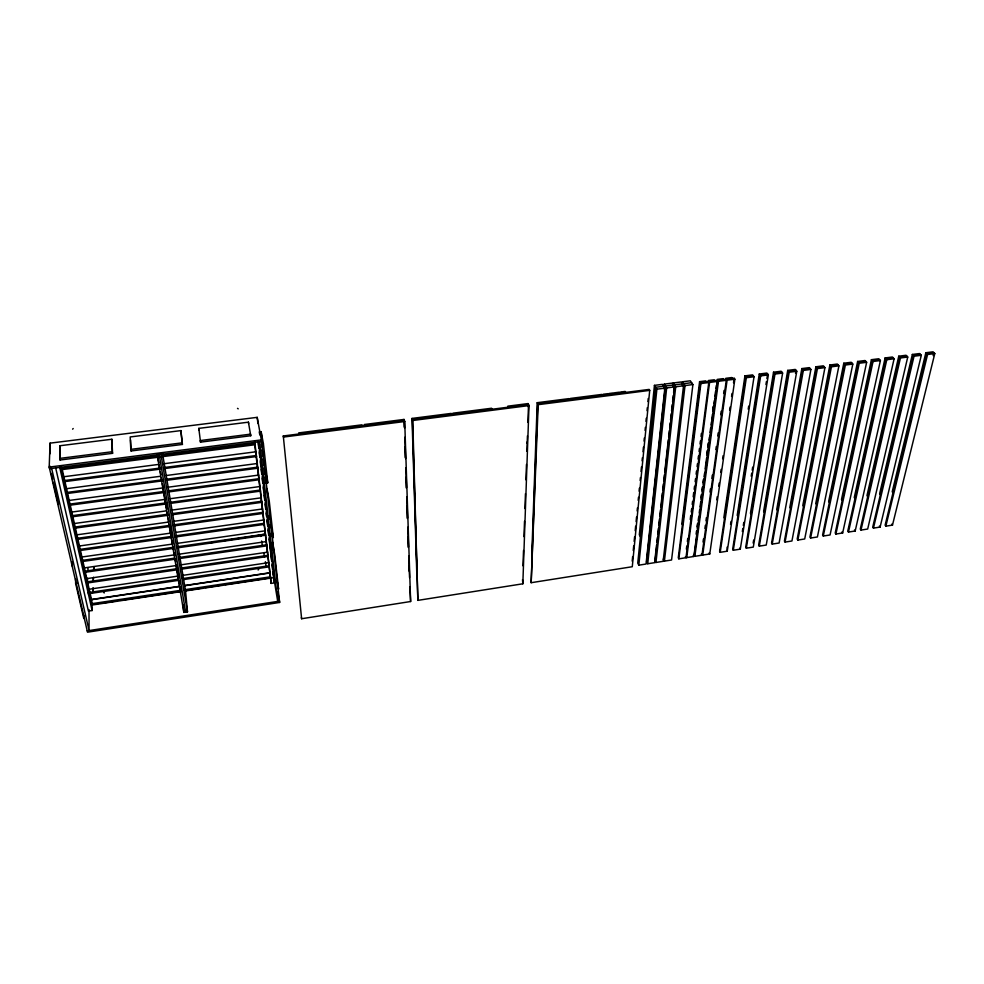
<?xml version="1.0" encoding="UTF-8"?>
<svg xmlns="http://www.w3.org/2000/svg" width="984" height="984" viewBox="0 0 984 984"><rect width="100%" height="100%" fill="white"/><g stroke="black" fill="none" stroke-linecap="round" stroke-linejoin="round"><path stroke-width="1.48" d="M83.775 615.406L83.775 618.407L75.62 583.352L75.657 578.899M72.164 566.095L72.213 561.667M59.716 458.409L60.036 445.727L111.868 439.245L112.557 453.329L60.086 460.008L59.716 458.409L112.237 451.73L111.868 439.245M60.086 460.008L60.036 445.727M527.928 406.564L528.027 403.588L507.805 406.171L508.273 407.179M522.516 579.65L522.836 583.795L417.868 600.375L412.382 419.455L528.519 404.584L527.904 422.443M522.984 565.825L523.513 550.474M523.992 536.649L524.509 521.299M524.952 508.593L525.456 493.648M525.936 479.835L526.465 464.473M526.907 451.361L527.449 435.838M522.836 583.795L528.998 405.58L528.027 403.588M49.2 467.092L261.437 439.885L279.628 602.454L87.515 632.183L49.2 467.092L50.061 443.144L257.205 417.351L261.609 441.459L49.569 468.704L49.68 465.703M50.098 453.722L50.061 443.144M92.988 588.014L92.816 592.54L93.099 588.051M93.369 577.448L93.259 580.474L93.492 577.411M93.652 569.908L93.763 566.882M93.775 569.822L93.886 566.784M569.465 399.615L568.937 398.631L537.215 402.69L531.778 554.816M531.163 582.7L537.707 403.686L649.12 389.418L649.723 390.377L632.281 566.722L531.163 582.7L538.199 404.67L537.215 402.69M87.428 581.384L87.564 578.346M87.896 570.732L88.031 567.682M258.694 569.416L258.128 569.982M632.195 561.126L632.65 556.563M633.241 550.486L633.696 545.936M634.139 541.372L634.594 536.809M635.197 530.733L635.639 526.182M636.094 521.618L636.537 517.055M637.14 510.979L637.435 507.941M638.186 500.339L638.481 497.301M639.083 491.225L639.379 488.187M640.129 480.586L640.436 477.548M641.027 471.471L641.482 466.908M642.072 460.832L642.38 457.794M642.982 451.717L643.425 447.154M644.028 441.078L644.323 438.04M645.074 430.438L645.369 427.4M645.971 421.324L646.267 418.286M647.017 410.685L647.324 407.647M647.915 401.57L648.222 398.532M663.597 386.257L655.664 387.278L637.743 563.094L638.813 565.173L646.045 564.029L664.84 388.163L662.355 384.363L654.434 385.371L639.329 534.767L640.424 536.821M638.813 565.173L656.881 389.184L654.434 385.371M663.708 388.692L664.2 384.129L672.084 383.12L674.606 386.921L654.913 562.627L647.718 563.758L646.623 561.692L665.43 386.023L673.339 385.015M647.718 563.758L666.672 387.93L664.2 384.129M672.871 386.023L673.216 382.973L681.076 381.976L683.634 385.765L675.725 386.773L673.216 382.973M656.549 545.136L654.84 560.4L655.947 562.467L663.13 561.323L683.757 383.686L691.617 382.678M656.894 542.086L657.398 537.51M657.742 534.447L658.419 528.346M658.763 525.296L659.477 518.986M659.784 516.133L660.498 509.847M660.817 506.981L662.367 493.082M662.687 490.192L663.388 483.931M663.72 481.028L664.409 474.792M664.741 471.877L668.333 439.737M668.665 436.761L669.354 430.586M669.686 427.609L670.202 422.972M670.547 419.971L671.236 413.821M671.568 410.82L672.256 404.682M672.589 401.656L673.277 395.543M673.609 392.505L674.471 384.867L682.355 383.858M655.947 562.467L675.725 386.773M682.133 384.842L682.478 381.792L690.325 380.796L692.908 384.572L671.568 559.994L664.409 561.126L663.29 559.072M664.409 561.126L685.036 385.58L682.478 381.792M706.389 381.817L705.737 380.869L699.587 381.657L681.826 523.746L682.416 524.755M686.143 556.575L686.734 557.596L693.831 556.477L717.373 381.435L716.709 380.488L708.911 381.497L685.971 557.719L678.837 558.851L700.903 383.551L699.587 381.657M686.377 549.084L686.77 546.046M687.361 541.471L687.755 538.433M690.239 519.503L690.706 515.591M691.223 511.951L691.617 508.937M692.195 504.398L692.588 501.385M693.179 496.846L693.671 492.75M694.15 489.294L694.544 486.281M695.135 481.742L695.528 478.728M696.106 474.202L696.5 471.176M697.09 466.65L697.484 463.624M698.074 459.097L698.456 456.072M699.046 451.545L699.439 448.519M700.03 443.993L700.411 440.967M701.002 436.441L701.395 433.415M686.734 557.596L709.575 382.432L708.246 380.55L714.372 379.775L715.036 380.71M696.106 534.164L696.512 531.114M697.127 526.551L697.533 523.513M701.002 497.646L701.408 494.608M702.023 490.032L702.428 486.994M703.043 482.431L703.449 479.392M706.918 453.526L707.324 450.475M707.939 445.912L708.345 442.874M712.834 409.406L713.24 406.355M697.189 528.076L697.804 523.525M698.209 520.487L698.615 517.461M699.23 512.91L699.636 509.872M700.042 506.834L700.657 502.283M701.063 499.257L701.678 494.706M702.084 491.668L702.687 487.117M703.093 484.079L703.708 479.528M704.114 476.502L704.519 473.464M705.134 468.913L706.561 458.298M706.967 455.26L707.582 450.709M707.988 447.671L708.591 443.12M709.009 440.094L709.415 437.056M710.018 432.505L710.632 427.954M711.038 424.928L711.444 421.89M711.85 418.852L712.465 414.301M712.871 411.275L713.486 406.724M713.892 403.686L714.298 400.648M714.913 396.097L715.516 391.546M715.921 388.52L716.327 385.482M702.096 554.066L702.699 555.074L709.759 553.967L734.864 379.197L734.175 378.262L726.426 379.246L701.936 555.197L694.852 556.317L718.492 381.288L717.151 379.418L723.252 378.631L723.929 379.566M703.031 542.024L703.449 538.986M704.925 528.371L705.356 525.345M705.983 520.794L706.401 517.695M709.981 492L710.411 488.814M711.875 478.359L712.305 475.137M715.86 449.553L716.291 446.527M717.754 435.912L718.172 432.886M720.694 414.694L721.161 411.275M723.646 393.477L724.064 390.439M702.699 555.074L727.102 380.181L725.749 378.311L731.838 377.536L732.514 378.471M716.77 499.786L717.213 496.748M718.738 486.108L719.169 483.07M720.694 472.443L721.124 469.405M722.65 458.765L723.08 455.727M729.611 410.156L730.042 407.118M731.567 396.49L731.998 393.452M733.523 382.813L734.175 378.262M753.326 375.802L745.626 376.786L719.599 551.298L720.202 552.319L727.225 551.2L754.039 376.737L752.625 374.879L744.937 375.863L723.892 517.35L724.507 518.359M720.202 552.319L746.327 377.721L744.937 375.863M727.078 547.166L727.225 551.2M730.559 524.423L731.026 521.385M748.221 409.172L748.689 406.134M766.905 378.52L767.643 373.969L759.98 374.953L732.674 549.244L733.289 550.253L740.288 549.146L768.356 374.904L766.917 373.047L759.267 374.031L737.201 515.333L737.828 516.329M733.289 550.253L760.681 375.876L759.267 374.031M742.342 531.483L742.822 528.445M743.314 525.419L743.793 522.393M751.222 476.17L751.702 473.169M752.194 470.155L752.674 467.154M765.933 384.572L766.425 381.546M781.874 372.149L774.248 373.133L745.7 547.19L746.327 548.186L753.289 547.092L782.612 373.071L781.148 371.239L773.522 372.21L750.448 513.316L751.087 514.312M746.327 548.186L774.974 374.055L773.522 372.21M753.154 543.07L753.67 540.044M795.515 373.354L796.044 370.341L788.455 371.312L758.652 545.148L759.304 546.145L766.229 545.05L796.782 371.251L795.293 369.418L787.717 370.39L763.633 511.323L764.285 512.307M759.304 546.145L789.193 372.223L787.717 370.39M810.139 368.533L802.587 369.504L771.554 543.106L772.206 544.103L779.107 543.008L810.902 369.443L809.377 367.622L801.837 368.582L776.757 509.318L777.421 510.302M772.206 544.103L803.338 370.414L801.837 368.582M824.161 366.737L816.659 367.696L784.408 541.077L785.072 542.073L791.936 540.991L824.936 367.647L823.399 365.827L815.896 366.786L789.82 507.338L790.496 508.31M785.072 542.073L817.421 368.606L815.896 366.786M838.122 364.953L830.656 365.913L797.188 539.06L797.864 540.056L804.703 538.974L838.909 365.851L837.347 364.043L829.881 365.002L802.821 505.358L803.51 506.329M797.864 540.056L831.431 366.811L829.881 365.002M852.009 363.17L844.579 364.129L809.918 537.055L810.607 538.039L817.409 536.969L852.808 364.068L851.221 362.272L843.792 363.219L815.773 503.39L816.474 504.362M810.607 538.039L845.367 365.027L843.792 363.219M865.834 361.399L858.429 362.346L822.587 535.062L823.288 536.034L830.066 534.964L866.646 362.296L865.022 360.513L857.63 361.46L828.651 501.434L829.364 502.406M823.288 536.034L859.229 363.244L857.63 361.46M879.585 359.64L872.218 360.587L835.207 533.07L835.908 534.041L842.661 532.971L880.409 360.538L878.774 358.754L871.406 359.689L841.48 499.491L842.206 500.45M835.908 534.041L873.042 361.485L871.406 359.689M893.275 357.893L885.944 358.828L847.765 531.089L848.479 532.061L855.194 530.991L894.099 358.779L892.439 357.007L885.12 357.942L854.26 497.547L854.985 498.507M848.479 532.061L886.769 359.713L885.12 357.942M906.891 356.147L899.597 357.081L860.274 529.109L861 530.081L867.679 529.023L907.74 357.032L906.055 355.261L898.761 356.196L866.966 495.616L867.716 496.563M861 530.081L900.434 357.967L898.761 356.196M920.446 354.412L913.189 355.347L872.722 527.153L873.46 528.113L880.114 527.067L921.307 355.286L919.597 353.539L912.34 354.461L879.622 493.697L880.385 494.644M873.46 528.113L914.038 356.22L912.34 354.461M933.201 355.667L933.927 352.69L926.707 353.613L885.12 525.198L885.858 526.157L892.488 525.112L934.8 353.563L933.066 351.817L925.846 352.739L892.217 491.779L892.992 492.726M885.858 526.157L927.568 354.486L925.846 352.739M73.197 428.52L72.619 429.172M301.387 617.595L301.621 618.739L410.623 601.519L404.719 421.509L404.006 419.442L364.215 424.534L364.535 425.58M264.757 534.263L260.625 534.902L260.822 536.292M210.588 542.762L213.614 542.307M224.204 540.671L227.23 540.204M230.256 539.736L233.282 539.269M236.308 538.814L240.846 538.113M243.872 537.645L246.886 537.178M249.911 536.711L260.502 535.087L260.698 536.477M157.12 454.325L183.836 612.405L187.489 611.851L185.546 590.941L162.557 453.747M87.207 630.867L279.481 601.138M94.722 604.237L97.76 603.782M100.786 603.327L117.477 600.818M120.503 600.351L181.179 591.224M185.73 590.535L202.421 588.026M205.459 587.559L222.138 585.049M225.176 584.594L241.855 582.085M244.893 581.63L261.584 579.109M264.61 578.654L267.648 578.198M91.746 605.074L181.253 591.593M185.804 590.904L273.724 577.657L273.023 571.556M60.824 466.465L92.065 605.025L92.115 610.523L88.412 611.076L55.633 467.707M254.487 442.308L271.141 583.401L274.634 582.86L258.632 442.025M91.414 599.477L179.15 586.329M185.201 585.431L269.899 572.737M91.229 599.748L179.1 586.587M185.152 585.677L269.997 572.971M91.45 603.745L181.019 590.277M184.057 589.822L270.6 576.796M88.855 589.281L178.079 576.071M182.606 575.394L268.804 562.627M88.302 592.602L177.932 579.281M182.495 578.604L269.087 565.738M88.302 593.77L178.805 580.302M183.319 579.625L269.296 566.833M86.457 578.678L177.034 565.419M180.047 564.976L267.611 552.159M75.62 583.352L77.551 583.069M87.428 581.827L176.911 568.691M181.462 568.014L267.894 555.32M87.441 582.983L177.009 569.81M181.56 569.146L268.091 556.415M84.034 567.94L175.201 554.742M178.252 554.312L266.381 541.557M85.018 571.15L174.34 558.186M178.879 557.522L266.689 544.779M85.018 572.307L175.952 559.084M178.977 558.641L266.885 545.862M81.561 557.055L172.606 544.054M177.157 543.402L265.151 530.819M82.57 560.339L173.258 547.325M177.797 546.673L265.471 534.103M82.57 561.483L173.356 548.445M177.895 547.793L265.655 535.185M79.077 546.034L169.974 533.205M176.038 532.356L263.909 519.958M78.572 549.589L171.4 536.44M175.964 535.788L264.216 523.291M80.085 550.523L172.249 537.448M175.275 537.018L264.425 524.374M76.543 534.878L168.842 522.012M173.381 521.385L262.642 508.949M77.588 538.273L170.269 525.308M173.319 524.89L262.962 512.344M77.576 539.417L170.367 526.415M173.405 525.997L263.159 513.427M73.984 523.562L166.161 510.893M172.212 510.056L261.375 497.793M75.042 527.03L167.612 514.251M172.163 513.623L261.695 501.262M75.03 528.162L167.698 515.358M172.249 514.73L261.879 502.332M259.801 434.891L259.235 431.878L261.129 431.644L263.404 443.661L267.759 482.812L265.877 483.07L265.2 477.043M71.401 512.111L164.205 499.515M170.293 498.691L260.059 486.514M72.459 515.641L166.431 502.836M169.469 502.418L260.403 490.032M72.447 516.772L166.517 503.931M171.068 503.316L260.6 491.102M68.769 500.499L163 487.892M167.563 487.277L258.755 475.075M69.852 504.091L163.725 491.483M168.264 490.868L259.099 478.667M69.839 505.222L163.799 492.578M168.35 491.963L259.296 479.725M66.1 488.728L160.244 476.305M166.321 475.506L257.427 463.489M67.207 492.394L162.495 479.774M165.521 479.368L257.783 467.142M67.183 493.513L162.581 480.856M167.12 480.253L257.968 468.199M64.526 480.536L160.478 468.015M163.528 467.609L256.43 455.481M64.501 481.656L159.814 469.196M164.353 468.593L256.639 456.527M61.807 468.519L157.686 456.195M162.249 455.604L255.077 443.661M61.783 469.626L161.364 456.834L161.118 453.808M162.335 456.674L255.262 444.707M263.404 443.661L261.486 443.907L261.818 446.921M63.406 476.797L158.99 464.374M163.541 463.784L256.086 451.754M130.786 449.381L182.163 442.849L182.409 444.436L131.081 450.967L130.786 449.381L130.183 436.957L180.896 430.611L182.409 444.436M200.527 442.136L250.736 435.74L250.551 434.153L200.293 440.549L200.527 442.136L198.805 428.372L248.435 422.173L250.736 435.74M416.909 577.436L412.025 418.421L451.189 413.415L451.594 414.436M301.621 618.739L283.294 435.974L404.363 420.476L404.608 428.101M404.719 421.509L283.515 437.056L283.294 435.974M412.025 418.421L412.751 420.488L528.998 405.58M656.881 389.184L664.84 388.163M666.672 387.93L674.606 386.921M685.036 385.58L692.908 384.572M700.903 383.551L708.726 382.542L708.074 381.595L700.251 382.604L678.271 557.817L678.837 558.851M709.575 382.432L717.373 381.435M718.492 381.288L726.278 380.291L725.589 379.357L717.816 380.353L694.261 555.296L694.852 556.317M727.102 380.181L734.864 379.197M746.327 377.721L754.039 376.737M760.681 375.876L768.356 374.904M774.974 374.055L782.612 373.071M789.193 372.223L796.782 371.251M803.338 370.414L810.902 369.443M817.421 368.606L824.936 367.647M831.431 366.811L838.909 365.851M845.367 365.027L852.808 364.068M859.229 363.244L866.646 362.296M873.042 361.485L880.409 360.538M886.769 359.713L894.099 358.779M900.434 357.967L907.74 357.032M914.038 356.22L921.307 355.286M927.568 354.486L934.8 353.563M538.199 404.67L649.723 390.377M104.378 592.897L103.627 592.516M237.501 408.36L238.226 408.84M891.738 524.152L892.488 525.112M879.376 526.108L880.114 527.067M854.481 530.032L855.194 530.991M841.947 532L842.661 532.971M739.661 548.137L740.288 549.146M625.738 392.407L625.148 391.447L620.56 392.026L621.138 392.997M619.945 393.145L619.366 392.186L614.766 392.776L615.332 393.735M696.783 531.102L697.385 532.123M709.156 552.947L709.759 553.967M614.139 393.895L613.561 392.923L608.961 393.514L609.527 394.486M701.346 554.177L701.936 555.197M608.321 394.633L607.755 393.674L603.13 394.264L603.696 395.236M602.343 395.408L601.778 394.436L570.4 398.446L570.929 399.43M693.253 555.456L693.831 556.477M685.393 556.698L685.971 557.719M526.711 442.259L527.19 443.28M492 409.258L491.545 408.249L452.911 413.194L453.317 414.215M409.332 571.372L408.852 565.702M362.333 425.863L362.026 424.817L321.682 429.971L321.952 431.029M410.623 601.519L409.836 586.685M320.612 431.201L320.341 430.143L298.693 432.911L298.927 433.981M51.648 468.433L89.089 630.572L88.99 609.6M51.217 473.415L52.595 479.319M53.271 482.271L58.413 504.435M59.68 467.191L92.115 610.523M61.783 467.462L91.746 600.584L91.77 603.696M112.237 451.73L112.557 453.329M266.233 474.645L266.738 477.375M267.254 480.094L267.759 482.812M272.076 530.683L273.343 537.645L269.247 500.893L266.984 488.544L267.832 496.17M277.082 580.695L277.586 583.537M278.091 586.378L278.595 589.207L274.745 554.644L272.47 542.024L272.802 545.025M277.894 592.11L279.628 602.454M261.609 541.028L262.396 545.505M263.786 552.787L264.512 557.19M265.373 561.729L266.098 566.415M273.946 578.961L274.634 582.86M166.357 505.555L166.874 508.58M170.22 528.26L170.736 531.298M171.253 534.324L171.769 537.35M172.286 540.376L172.803 543.402M177.181 569.146L177.698 572.171M157.255 453.747L158.793 462.751M159.31 465.752L159.814 468.753M160.331 471.754L160.847 474.755M161.351 477.757L161.868 480.758M162.372 483.771L165.706 503.279M166.222 506.28L166.727 509.281M167.243 512.283L167.747 515.284M168.264 518.297L168.781 521.299M169.285 524.3L171.597 537.805M172.102 540.806L172.618 543.808M173.123 546.809L173.639 549.81M174.156 552.823L174.66 555.825M175.177 558.826L175.681 561.827M176.197 564.828L178.498 578.334M179.014 581.335L179.531 584.336M180.035 587.337L180.552 590.351L180.281 587.313M161.364 456.834L187.489 611.851M185.656 612.134L159.125 454.067M198.805 428.372L199.026 429.947M248.435 422.173L248.62 423.735M254.659 440.992L271.141 583.401M269.038 515.862L269.37 518.802M270.034 524.681L270.366 527.621M271.03 533.5L271.363 536.44M257.205 417.351L257.894 423.477M259.665 441.705L277.722 601.409L272.974 572.75M258.263 441.816L258.952 447.929M259.309 450.979L259.997 457.08M260.342 460.131L261.916 473.87M262.261 476.92L262.949 483.033M263.294 486.084L264.868 499.823M265.213 502.873L265.901 508.974M266.246 512.024L266.775 516.612M267.119 519.663L267.82 525.764M268.165 528.814L268.853 534.927M269.198 537.977L271.805 560.868M272.162 563.918L272.679 568.506M258.263 443.489L258.78 448.052M259.296 452.603L259.813 457.166M260.342 461.73L260.858 466.293M261.203 469.343L261.719 473.907M262.236 478.458L262.765 483.021M263.281 487.584L263.798 492.148M264.142 495.198L264.671 499.749M265.188 504.312L265.705 508.876M266.221 513.439L266.566 516.489M267.094 521.053L267.611 525.604M268.128 530.167L268.644 534.73M269.173 539.293L269.69 543.857M270.034 546.907L270.723 552.983M271.08 556.022L271.596 560.585M272.113 565.148L272.63 569.711M261.129 431.644L261.805 437.634M262.162 449.934L262.839 455.961M263.171 458.974L263.847 464.989M264.179 468.003L264.856 474.03M273.146 548.014L273.478 551.003M180.896 430.611L182.163 442.849M183.172 604.939L183.836 612.405M130.54 439.922L131.081 450.967M404.916 437.24L405.617 458.606M405.912 467.732L406.577 487.572M406.872 496.686L407.573 518.064M407.88 527.178L408.532 547.043M408.827 556.132L409.541 577.534M404.006 419.442L404.252 427.068M404.916 446.871L405.26 457.535M405.925 477.338L406.281 488.002M406.884 506.293L407.29 518.47M407.893 536.76L408.249 547.424M412.751 420.488L417.868 600.375"/></g></svg>
